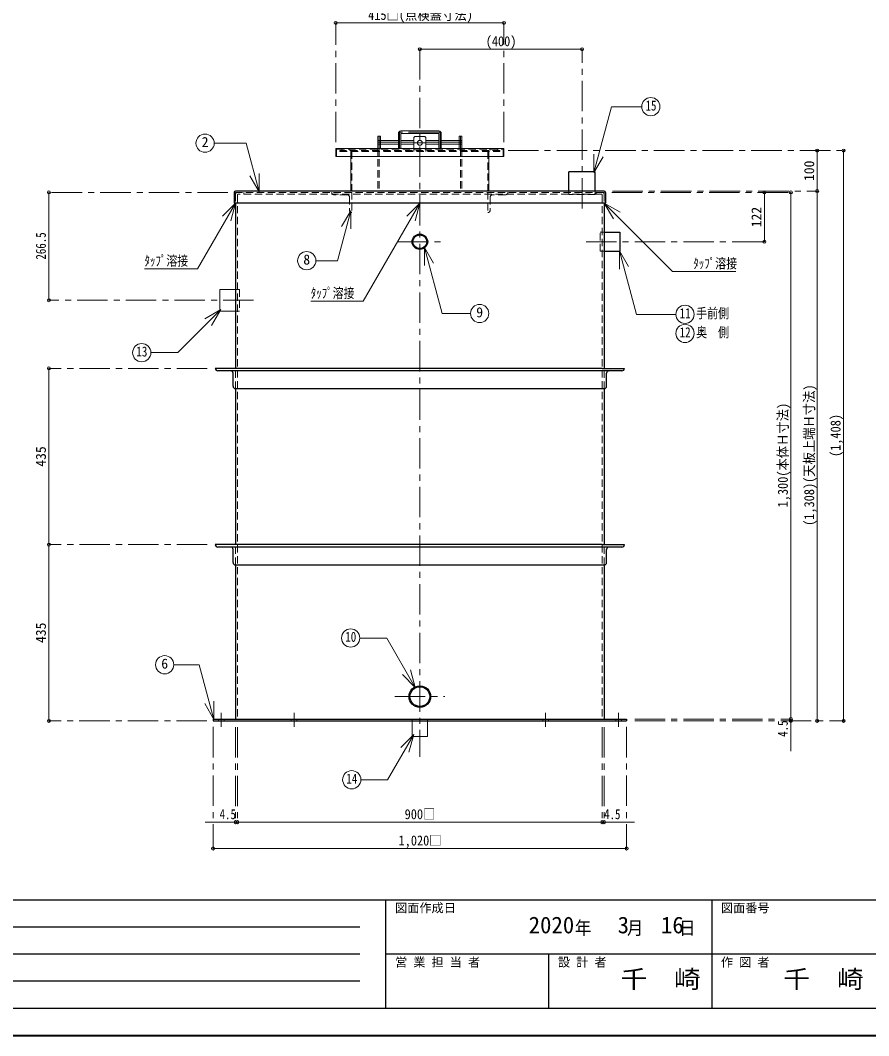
# Model space of a CAD drawing. Units: millimetres at full size, sheet at 1:15. Extents: x -3184 to 2891, y -2037 to 2178.
# Drawn here: x -1132 to 960, y -2037 to 469 of the extents above; entities that cross this region are included whole.
import ezdxf
from ezdxf.enums import TextEntityAlignment as Align

# ---------------------------------------------------------------- set-up
doc = ezdxf.new("R2010")
doc.units = ezdxf.units.MM
doc.header["$LTSCALE"] = 15
doc.header["$PDMODE"] = 32
doc.header["$PDSIZE"] = 7.5
doc.linetypes.add('CHAIN1', pattern=[8, 5, -1, 1, -1])
doc.linetypes.add('DASHED1', pattern=[1.8, 1.2, -0.6])
doc.layers.add('0-0', color=7, linetype='Continuous', lineweight=18)
doc.styles.add('ＭＳ ゴシック', font='')
doc.styles.get('ＭＳ ゴシック').set_extended_font_data('MS Gothic')

msp = doc.modelspace()

# ---------------------------------------------------------------- linework, layer by layer
at = {"layer": '0-0', "color": 4, "lineweight": 9}
for p, q in [((-354.2, 462.57), (60.8, 462.57)), ((253.3, 397.57), (-146.7, 397.57)), ((-249.9, 182.87), (-249.9, 152.87)), ((-246.7, 182.87), (-249.9, 182.87)), ((-46.7, 182.87), (-43.5, 182.87)), ((-43.5, 182.87), (-43.5, 152.87)), ((-243.5, 172.37), (-199.7, 172.37)), ((-243.5, 163.37), (-199.7, 163.37)), ((-193.7, 172.37), (-161.7, 172.37)), ((-193.7, 163.37), (-161.7, 163.37)), ((-131.7, 172.37), (-99.7, 172.37)), ((-131.7, 163.37), (-99.7, 163.37)), ((-49.9, 172.37), (-93.7, 172.37)), ((-49.9, 163.37), (-93.7, 163.37)), ((-316.5, 47.57), (-316.5, 132.87)), ((23.1, 47.57), (23.1, 132.87)), ((833.3, 147.57), (833.3, -1260.13)), ((898.3, 147.57), (898.3, -1260.13)), ((-1061.7, 44.37), (-1061.7, -222.13)), ((703.3, -77.63), (703.3, 44.37)), ((768.3, -1255.63), (768.3, 44.37)), ((-1061.7, -390.13), (-1061.7, -825.13)), ((-1061.7, -825.13), (-1061.7, -1260.13)), ((768.3, -1255.63), (768.3, -1335.13)), ((-596.7, -1510.13), (-676.2, -1510.13)), ((-596.7, -1510.13), (303.3, -1510.13)), ((303.3, -1510.13), (382.8, -1510.13)), ((-656.7, -1575.13), (363.3, -1575.13))]:
    msp.add_line(p, q, dxfattribs=at)
at = {"layer": '0-0', "color": 4, "linetype": 'CHAIN1', "lineweight": 9}
for p, q in [((-354.2, 168.27), (-354.2, 462.57)), ((60.8, 168.27), (60.8, 462.57)), ((-146.7, 397.57), (-146.7, -1348.63)), ((253.3, 4.37), (253.3, 397.57)), ((-196.7, 189.87), (-196.7, 152.87)), ((-99.7, 192.87), (-193.7, 192.87)), ((-96.7, 189.87), (-96.7, 152.87)), ((-249.9, 167.87), (-199.7, 167.87)), ((-193.7, 167.87), (-161.7, 167.87)), ((-162.7, 166.57), (-130.7, 166.57)), ((-131.7, 167.87), (-99.7, 167.87)), ((-43.5, 167.87), (-93.7, 167.87)), ((70.8, 147.57), (898.3, 147.57)), ((-619.9, 44.37), (-1061.7, 44.37)), ((326.5, 44.37), (768.3, 44.37)), ((328.1, 47.57), (833.3, 47.57)), ((-200.7, -77.63), (-92.7, -77.63)), ((263.3, -77.63), (708.3, -77.63)), ((-556.7, -222.13), (-1061.7, -222.13)), ((-671.2, -390.13), (-1061.7, -390.13)), ((-671.2, -825.13), (-1061.7, -825.13)), ((-208.2, -1200.13), (-85.2, -1200.13)), ((-636.7, -1240.63), (-636.7, -1275.13)), ((-456.7, -1240.63), (-456.7, -1275.13)), ((163.3, -1240.63), (163.3, -1275.13)), ((343.3, -1240.63), (343.3, -1275.13)), ((-671.7, -1260.13), (-1061.7, -1260.13)), ((-656.7, -1275.13), (-656.7, -1575.13)), ((-601.2, -1275.63), (-601.2, -1510.13)), ((-596.7, -1275.63), (-596.7, -1510.13)), ((303.3, -1275.63), (303.3, -1510.13)), ((307.8, -1275.63), (307.8, -1510.13)), ((363.3, -1275.13), (363.3, -1575.13)), ((383.3, -1255.63), (768.3, -1255.63)), ((383.3, -1260.13), (898.3, -1260.13))]:
    msp.add_line(p, q, dxfattribs=at)
at = {"layer": '0-0'}
for p, q in [((282.72, 93.31), (326.23, 255.68)), ((400.51, 255.68), (326.23, 255.68)), ((-246.7, 182.87), (-246.7, 152.87)), ((-246.7, 182.87), (-243.5, 182.87)), ((-243.5, 152.87), (-243.5, 182.87)), ((-199.7, 189.87), (-199.7, 152.87)), ((-99.7, 195.87), (-193.7, 195.87)), ((-193.7, 188.37), (-193.7, 152.87)), ((-101.2, 189.87), (-192.2, 189.87)), ((-161.7, 179.57), (-158.7, 182.57)), ((-161.7, 179.57), (-161.7, 152.87)), ((-134.7, 182.57), (-158.7, 182.57)), ((-134.7, 182.57), (-131.7, 179.57)), ((-131.7, 179.57), (-131.7, 152.87)), ((-99.7, 188.37), (-99.7, 152.87)), ((-93.7, 189.87), (-93.7, 152.87)), ((-49.9, 152.87), (-49.9, 182.87)), ((-46.7, 182.87), (-49.9, 182.87)), ((-46.7, 182.87), (-46.7, 152.87)), ((-575.33, 165.72), (-653.87, 165.72)), ((-543.22, 45.86), (-575.33, 165.72)), ((-354.2, 150.57), (-354.2, 132.87)), ((-351.9, 152.87), (58.5, 152.87)), ((60.8, 150.57), (60.8, 132.87)), ((60.8, 132.87), (-354.2, 132.87)), ((282.72, 93.31), (282.72, 138.31)), ((282.72, 93.31), (305.22, 132.28)), ((-543.22, 45.86), (-565.72, 84.83)), ((-543.22, 45.86), (-543.22, 90.86)), ((-601.5, 17.57), (-694.89, -144.18)), ((-601.5, 17.57), (-633.32, -14.25)), ((-601.5, 17.57), (-613.15, -25.9)), ((-146.7, 17.57), (-286.2, -224.05)), ((-146.7, 17.57), (-178.52, -14.25)), ((-146.7, 17.57), (-158.35, -25.9)), ((308.1, 17.57), (330.6, -21.4)), ((308.1, 17.57), (347.07, -4.93)), ((-317.01, -1.01), (-350.06, -124.34)), ((-317.01, -1.01), (-339.51, -39.98)), ((-317.01, -1.01), (-317.01, -46.01)), ((-135.5, -91.59), (-113, -130.56)), ((-135.5, -91.59), (-135.5, -136.59)), ((345.61, -100), (368.11, -138.97)), ((345.61, -100), (345.61, -145)), ((345.61, -100), (387.64, -256.83)), ((-350.06, -124.34), (-403.1, -124.34)), ((-694.89, -144.18), (-825.89, -144.18)), ((-639.7, -248.63), (-639.7, -195.63)), ((-639.7, -195.63), (-601.2, -195.63)), ((-286.2, -224.05), (-415.79, -224.05)), ((-637.68, -245.16), (-743.84, -351.32)), ((-637.68, -245.16), (-676.65, -267.66)), ((-637.68, -245.16), (-660.18, -284.13)), ((-639.7, -248.63), (-601.2, -248.63)), ((484.91, -256.83), (387.64, -256.83)), ((-743.84, -351.32), (-810.1, -351.32)), ((-691.06, -1121.62), (-753.49, -1121.62)), ((-654.9, -1256.58), (-691.06, -1121.62)), ((-157.89, -1177.43), (-189.71, -1145.61)), ((-157.89, -1177.43), (-169.54, -1133.97)), ((-654.9, -1256.58), (-677.4, -1217.6)), ((-654.9, -1256.58), (-654.9, -1211.58)), ((-165.7, -1260.13), (-165.7, -1298.63)), ((-127.7, -1260.13), (-127.7, -1298.63)), ((-161.82, -1293.99), (-193.64, -1325.81)), ((-161.82, -1293.99), (-173.47, -1337.46)), ((-127.7, -1298.63), (-165.7, -1298.63))]:
    msp.add_line(p, q, dxfattribs=at)
at = {"layer": '0-0', "color": 4, "linetype": 'DASHED1', "lineweight": 9}
for p, q in [((-350.75, 150.57), (57.35, 150.57)), ((-339.2, 150.57), (-339.2, 147.57)), ((-319.2, 150.57), (-319.2, 147.57)), ((-249.9, 172.37), (-243.5, 172.37)), ((-249.9, 163.37), (-243.5, 163.37)), ((-249.9, 152.87), (-249.9, 47.57)), ((-246.7, 152.87), (-246.7, 47.57)), ((-166.45, 152.87), (-166.45, 150.57)), ((-161.7, 145.27), (-161.7, 152.87)), ((-131.7, 145.27), (-131.7, 152.87)), ((-126.95, 152.87), (-126.95, 150.57)), ((-43.5, 172.37), (-49.9, 172.37)), ((-43.5, 163.37), (-49.9, 163.37)), ((-46.7, 152.87), (-46.7, 47.57)), ((-43.5, 152.87), (-43.5, 47.57)), ((25.8, 150.57), (25.8, 147.57)), ((45.8, 150.57), (45.8, 147.57)), ((-351.9, 149.42), (-351.9, 132.87)), ((-344.2, 147.57), (-344.2, 145.27)), ((50.8, 147.57), (-344.2, 147.57)), ((-344.2, 145.27), (50.8, 145.27)), ((-316.5, 144.12), (-316.5, 132.87)), ((-314.2, 145.27), (-314.2, 44.37)), ((20.8, 145.27), (20.8, 44.37)), ((23.1, 144.12), (23.1, 132.87)), ((50.8, 147.57), (50.8, 145.27)), ((58.5, 149.42), (58.5, 132.87)), ((-601.2, -195.63), (-591.7, -195.63)), ((-591.7, -195.63), (-591.7, -248.63)), ((-601.2, -248.63), (-591.7, -248.63)), ((-463.7, -1255.63), (-463.7, -1260.13)), ((-449.7, -1255.63), (-449.7, -1260.13)), ((-165.7, -1260.13), (-165.7, -1255.63)), ((-127.7, -1260.13), (-127.7, -1255.63)), ((156.3, -1255.63), (156.3, -1260.13)), ((170.3, -1255.63), (170.3, -1260.13))]:
    msp.add_line(p, q, dxfattribs=at)
at = {"layer": '0-0', "color": 5, "lineweight": 25}
for p, q in [((285.8, 95.37), (220.8, 95.37)), ((220.8, 47.57), (220.8, 95.37)), ((285.8, 47.57), (285.8, 95.37)), ((-604.7, 44.37), (-604.7, 17.57)), ((308.1, 47.57), (-601.5, 47.57)), ((311.3, 44.37), (311.3, 17.57)), ((311.3, 17.57), (-604.7, 17.57)), ((-601.2, 17.57), (-601.2, -390.13)), ((307.8, 17.57), (307.8, -390.13)), ((307.8, -54.13), (346.3, -54.13)), ((346.3, -54.13), (346.3, -101.13)), ((307.8, -101.13), (346.3, -101.13)), ((-596.7, -390.13), (-651.2, -390.13)), ((351.8, -396.13), (-645.2, -396.13)), ((303.3, -390.13), (-596.7, -390.13)), ((303.3, -390.13), (357.8, -390.13)), ((-607.2, -434.13), (-607.2, -402.13)), ((313.8, -434.13), (313.8, -402.13)), ((-601.2, -440.13), (307.8, -440.13)), ((-601.2, -440.13), (-601.2, -825.13)), ((307.8, -440.13), (307.8, -825.13)), ((-596.7, -825.13), (-651.2, -825.13)), ((303.3, -825.13), (-596.7, -825.13)), ((303.3, -825.13), (357.8, -825.13)), ((351.8, -831.13), (-645.2, -831.13)), ((-607.2, -869.13), (-607.2, -837.13)), ((313.8, -869.13), (313.8, -837.13)), ((-601.2, -875.13), (307.8, -875.13)), ((-601.2, -875.13), (-601.2, -1255.63)), ((307.8, -875.13), (307.8, -1255.63)), ((-656.7, -1255.63), (363.3, -1255.63)), ((-656.7, -1255.63), (-656.7, -1260.13)), ((-656.7, -1260.13), (363.3, -1260.13)), ((363.3, -1255.63), (363.3, -1260.13))]:
    msp.add_line(p, q, dxfattribs=at)
at = {"layer": '0-0', "linetype": 'DASHED1'}
for p, q in [((-601.5, 42.77), (-601.5, 17.57)), ((-601.2, 39.87), (-601.2, 17.57)), ((306.5, 44.37), (-599.9, 44.37)), ((-596.7, 37.62), (-596.7, -1255.63)), ((301.05, 39.87), (-594.45, 39.87)), ((-581.2, 44.37), (-581.2, 39.87)), ((-326.2, 38.37), (-358.2, 38.37)), ((-320.2, 32.37), (-320.2, 0.37)), ((-314.2, 44.37), (-314.2, -5.63)), ((20.8, 44.37), (20.8, -5.63)), ((26.8, 32.37), (26.8, 0.37)), ((64.8, 38.37), (32.8, 38.37)), ((285.8, 39.37), (285.8, 47.57)), ((287.8, 44.37), (287.8, 39.87)), ((303.3, 37.62), (303.3, -1255.63)), ((307.8, 39.87), (307.8, 17.57)), ((308.1, 42.77), (308.1, 17.57)), ((307.8, -54.13), (298.3, -54.13)), ((-601.2, -440.13), (-601.2, -390.13)), ((307.8, -440.13), (307.8, -390.13)), ((-601.2, -875.13), (-601.2, -825.13)), ((307.8, -875.13), (307.8, -825.13)), ((-643.7, -1255.63), (-643.7, -1260.13)), ((-629.7, -1255.63), (-629.7, -1260.13)), ((336.3, -1255.63), (336.3, -1260.13)), ((350.3, -1255.63), (350.3, -1260.13))]:
    msp.add_line(p, q, dxfattribs=at)
at = {"layer": '0-0', "color": 6, "lineweight": 25}
for p, q in [((-3116.7, -1701.77), (2823.3, -1701.77)), ((-230.27, -1969.63), (-230.27, -1701.77)), ((573.3, -1701.77), (573.3, -1969.63)), ((-1687.42, -1768.74), (-294.56, -1768.74)), ((-294.56, -1835.7), (-1687.42, -1835.7)), ((2823.3, -1835.7), (-230.27, -1835.7)), ((171.51, -1969.63), (171.51, -1835.7)), ((-294.56, -1902.67), (-1687.42, -1902.67)), ((2823.3, -1969.63), (-3116.7, -1969.63))]:
    msp.add_line(p, q, dxfattribs=at)
at = {"layer": '0-0', "color": 1, "lineweight": 40}
msp.add_line((2890.8, -2037.13), (-3184.2, -2037.13), dxfattribs=at)
at = {"layer": '0-0', "linetype": 'DASHED1'}
for points in [[(285.8, 39.37), (220.8, 39.37), (220.8, 47.57)], [(307.8, -101.13), (298.3, -101.13), (298.3, -54.13)]]:
    msp.add_lwpolyline(points, dxfattribs=at)
at = {"layer": '0-0'}
for points in [[(308.1, 17.57), (476.51, -150.84), (632.8, -150.84)], [(-135.5, -91.59), (-91.83, -254.57), (-21.63, -254.57)], [(-157.89, -1177.43), (-228.25, -1055.58), (-294.92, -1055.58)], [(-161.82, -1293.99), (-226.16, -1405.42), (-292.15, -1405.42)]]:
    msp.add_lwpolyline(points, dxfattribs=at)
for centre, radius in [((423.01, 255.68), 22.5), ((-676.37, 165.72), 22.5), ((-146.7, 166.57), 6), ((-425.6, -124.34), 22.5), ((0.87, -254.57), 22.5), ((507.41, -256.83), 22.5), ((507.41, -303.83), 22.5), ((-832.6, -351.32), 22.5), ((-317.42, -1055.58), 22.5), ((-775.99, -1121.62), 22.5), ((-314.65, -1405.42), 22.5)]:
    msp.add_circle(centre, radius, dxfattribs=at)
at = {"layer": '0-0', "color": 5, "lineweight": 25}
for centre, radius in [((-146.7, -77.63), 19), ((-146.7, -77.63), 17), ((-146.7, -1200.13), 26.5), ((-146.7, -1200.13), 24.3)]:
    msp.add_circle(centre, radius, dxfattribs=at)
at = {"layer": '0-0'}
for centre, radius, start, end in [((-193.7, 189.87), 6, 90, 180), ((-192.2, 188.37), 1.5, 90, 180), ((-101.2, 188.37), 1.5, 0, 90), ((-99.7, 189.87), 6, 0, 90), ((-351.9, 150.57), 2.3, 90, 180), ((58.5, 150.57), 2.3, 0, 90)]:
    msp.add_arc(centre, radius, start, end, dxfattribs=at)
at = {"layer": '0-0', "color": 4, "linetype": 'CHAIN1', "lineweight": 9}
for centre, start, end in [((-193.7, 189.87), 90, 180), ((-99.7, 189.87), 0, 90)]:
    msp.add_arc(centre, 3, start, end, dxfattribs=at)
at = {"layer": '0-0', "color": 4, "linetype": 'DASHED1', "lineweight": 9}
for centre, radius, start, end in [((-350.75, 149.42), 1.15, 90, 180), ((57.35, 149.42), 1.15, 0, 90), ((-317.65, 144.12), 1.15, 0, 90), ((-316.5, 145.27), 2.3, 0, 90), ((23.1, 145.27), 2.3, 90, 180), ((24.25, 144.12), 1.15, 90, 180)]:
    msp.add_arc(centre, radius, start, end, dxfattribs=at)
at = {"layer": '0-0', "color": 5, "lineweight": 25}
for centre, radius, start, end in [((-601.5, 44.37), 3.2, 90, 180), ((308.1, 44.37), 3.2, 0, 90), ((-645.2, -390.13), 6, 180, 270), ((-613.2, -402.13), 6, 0, 90), ((319.8, -402.13), 6, 90, 180), ((351.8, -390.13), 6, 270, 0), ((-601.2, -434.13), 6, 180, 270), ((307.8, -434.13), 6, 270, 0), ((-645.2, -825.13), 6, 180, 270), ((351.8, -825.13), 6, 270, 0), ((-613.2, -837.13), 6, 0, 90), ((319.8, -837.13), 6, 90, 180), ((-601.2, -869.13), 6, 180, 270), ((307.8, -869.13), 6, 270, 0)]:
    msp.add_arc(centre, radius, start, end, dxfattribs=at)
at = {"layer": '0-0', "linetype": 'DASHED1'}
for centre, radius, start, end in [((-599.9, 42.77), 1.6, 90, 180), ((-596.7, 39.87), 4.5, 90, 180), ((-594.45, 37.62), 2.25, 90, 180), ((-358.2, 44.37), 6, 180, 270), ((-326.2, 32.37), 6, 0, 90), ((32.8, 32.37), 6, 90, 180), ((64.8, 44.37), 6, 270, 0), ((301.05, 37.62), 2.25, 0, 90), ((303.3, 39.87), 4.5, 0, 90), ((306.5, 42.77), 1.6, 0, 90), ((-314.2, 0.37), 6, 180, 270), ((20.8, 0.37), 6, 270, 0)]:
    msp.add_arc(centre, radius, start, end, dxfattribs=at)
at = {"layer": '0-0', "color": 1}
for p in [(-354.2, 462.57), (60.8, 462.57), (-146.7, 397.57), (253.3, 397.57), (833.3, 147.57), (898.3, 147.57), (833.3, 47.57), (-1061.7, 44.37), (703.3, 44.37), (768.3, 44.37), (703.3, -77.63), (-1061.7, -222.13), (-1061.7, -390.13), (-1061.7, -825.13), (768.3, -1255.63), (-1061.7, -1260.13), (768.3, -1260.13), (833.3, -1260.13), (898.3, -1260.13), (-601.2, -1510.13), (-596.7, -1510.13), (303.3, -1510.13), (307.8, -1510.13), (-656.7, -1575.13), (363.3, -1575.13)]:
    msp.add_point(p, dxfattribs=at)

# ---------------------------------------------------------------- texts
at = {"layer": '0-0', "style": 'ＭＳ ゴシック'}
for s, height, width, p in [('415□(点検蓋寸法)', 24.74, 0.9, (-274.2, 462.57)), ('(400)', 24.74, 0.9, (15.8, 397.57)), ('15', 24.74, 0.8, (409.89, 238.81)), ('ﾀｯﾌﾟ溶接', 24.74, 0.8, (-825.89, -144.18)), ('ﾀｯﾌﾟ溶接', 24.74, 0.8, (527.8, -150.84)), ('ﾀｯﾌﾟ溶接', 24.74, 0.8, (-415.79, -224.05)), ('11', 24.74, 0.8, (494.28, -273.7)), ('手前側', 24.74, 0.8, (534.91, -273.7)), ('12', 24.74, 0.8, (494.28, -320.7)), ('奥\u3000側', 24.74, 0.8, (534.91, -320.7)), ('13', 24.74, 0.8, (-845.72, -368.2)), ('10', 24.74, 0.8, (-330.54, -1072.45)), ('14', 24.74, 0.8, (-327.78, -1422.29)), ('900□', 24.74, 0.9, (-184.2, -1510.13)), ('4.5', 24.74, 0.8, (-640.58, -1510.13)), ('4.5', 24.74, 0.8, (307.8, -1510.13)), ('1,020□', 24.74, 0.9, (-199.2, -1575.13)), ('千\u3000崎', 43.99, 1.1, (348.3, -1932.67)), ('千\u3000崎', 43.99, 1.1, (750.08, -1932.67))]:
    msp.add_text(s, height=height, dxfattribs=dict(at, width=width)).set_placement(p, align=Align.BOTTOM_LEFT)
for s, height, p in [('2', 24.74, (-684.81, 148.84)), ('8', 24.74, (-434.04, -141.22)), ('9', 24.74, (-7.57, -271.45)), ('6', 24.74, (-784.43, -1138.5)), ('図面作成日', 21.99, (-207.77, -1739.27)), ('図面番号', 21.99, (595.8, -1739.27)), ('2020', 41.24, (121.8, -1796.86)), ('3', 41.24, (341.17, -1796.86)), ('16', 41.24, (448.05, -1796.86)), ('営 業 担 当 者', 21.99, (-207.77, -1873.2)), ('設 計 者', 21.99, (194.01, -1873.2)), ('作 図 者', 21.99, (595.8, -1873.2))]:
    msp.add_text(s, height=height, dxfattribs=at).set_placement(p, align=Align.BOTTOM_LEFT)
for s, p in [('100', (833.3, 72.26)), ('122', (703.3, -41.94)), ('435', (-1061.7, -632.94)), ('435', (-1061.7, -1067.94))]:
    msp.add_text(s, height=24.74, rotation=90, dxfattribs=at).set_placement(p, align=Align.BOTTOM_LEFT)
for s, width, p in [('266.5', 0.8, (-1061.7, -121.69)), ('(1,308)(天板上端Ｈ寸法)', 0.9, (833.3, -778.78)), ('1,300(本体Ｈ寸法)', 0.9, (768.3, -733.13)), ('(1,408)', 0.9, (898.3, -608.78)), ('4.5', 0.8, (768.3, -1299.51))]:
    msp.add_text(s, height=24.74, rotation=90, dxfattribs=dict(at, width=width)).set_placement(p, align=Align.BOTTOM_LEFT)
at = {"layer": '0-0', "insert": (235.8, -1791.24), "char_height": 32.99, "attachment_point": 7, "style": 'ＭＳ ゴシック'}
msp.add_mtext('\\T1.27;\\W0.9;年\\~\\~\\~月\\~\\~\\~日', dxfattribs=at)

doc.saveas('drawing.dxf')
